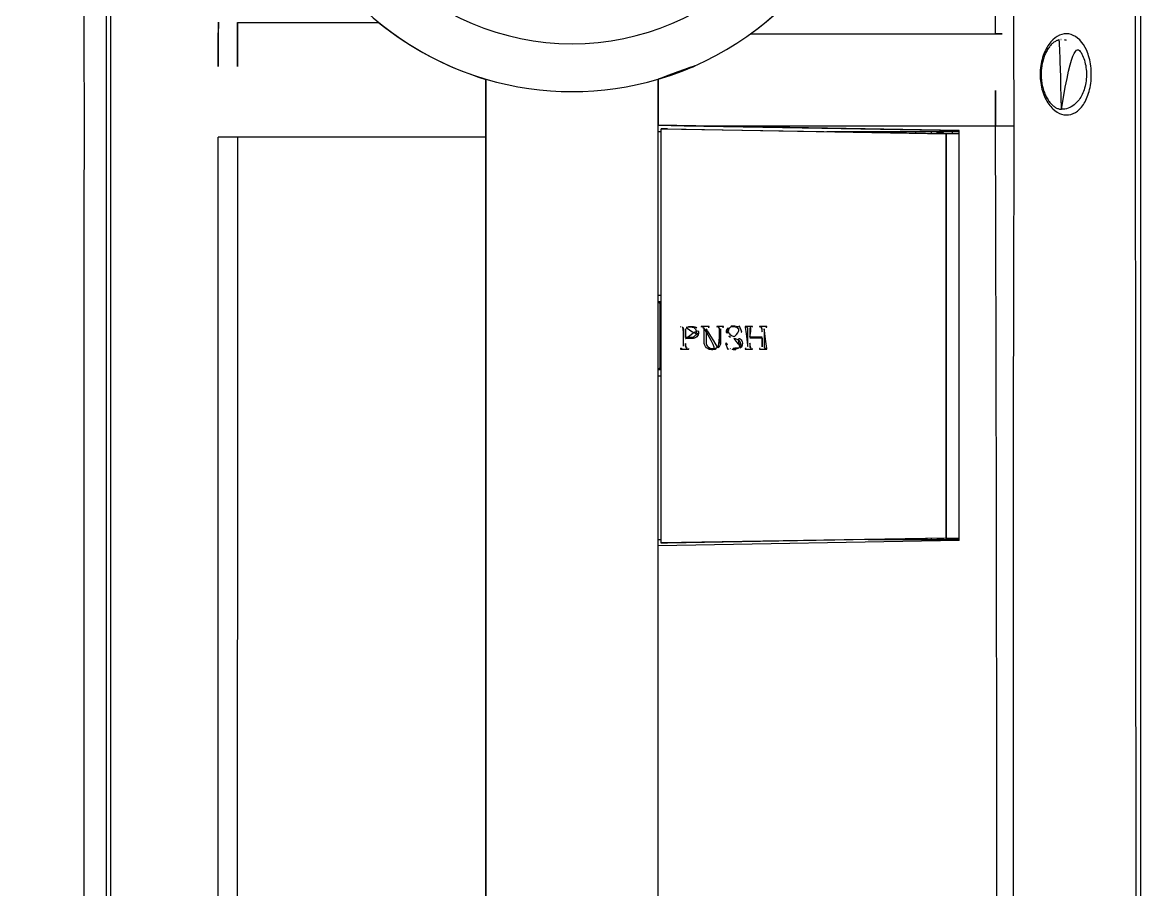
# Model space of a CAD drawing. Extents: x 16296660632 to 16296680496, y -37409619871 to -37409616057.
# Drawn here: x 16296679058.9 to 16296679253.7, y -37409617102 to -37409616951 of the extents above; entities that cross this region are included whole.
import ezdxf

# ---------------------------------------------------------------- set-up
doc = ezdxf.new("R2010")
doc.units = 0
doc.header["$LTSCALE"] = 10
doc.header["$MEASUREMENT"] = 0
for name, color, linetype in [('BACK_CASE_DADA_2', 7, 'CONTINUOUS'), ('FRONT_CASE_DADA_', 7, 'CONTINUOUS'), ('MIDDLE_CASE_DADA', 7, 'CONTINUOUS'), ('SIDE_CASE', 7, 'CONTINUOUS'), ('SIDE_CONTROL_CAS', 7, 'CONTINUOUS'), ('SIDE_CONTROL_COV', 7, 'CONTINUOUS')]:
    doc.layers.add(name, color=color, linetype=linetype)

msp = doc.modelspace()

# ---------------------------------------------------------------- linework, layer by layer
at = {"layer": 'BACK_CASE_DADA_2', "color": 7, "linetype": 'Continuous', "ltscale": 25.4}
for p, q in [((16296679253.659361, -37409616910.107399), (16296679253.659361, -37409617199.465912)), ((16296679231.54701, -37409616953.001122), (16296679231.588249, -37409616969.045792)), ((16296679169.659361, -37409616960.94046), (16296679169.659361, -37409616968.969093)), ((16296679169.659361, -37409616968.969093), (16296679174.172131, -37409616969.047867)), ((16296679222.059349, -37409616969.883743), (16296679169.659361, -37409616968.969093)), ((16296679174.172131, -37409616969.047867), (16296679195.36594, -37409616969.047867)), ((16296679174.172131, -37409616969.047867), (16296679222.059349, -37409616969.883743)), ((16296679195.36594, -37409616969.047867), (16296679228.380159, -37409616969.047867)), ((16296679222.059349, -37409617041.283737), (16296679222.059349, -37409616969.883743)), ((16296679228.380159, -37409616969.047867), (16296679231.588249, -37409616969.045792)), ((16296679222.059349, -37409617041.283737), (16296679169.659361, -37409617042.198387))]:
    msp.add_line(p, q, dxfattribs=at)
for centre, radius, start, end in [((16296679154.659361, -37409616910.107399), 53, 305.88481429, 0), ((16296683055.265631, -37409616890.412376), 3827.430271, 180.295065503, 180.93768985), ((16296682529.30917, -37409616897.984413), 3298.221058, 180.210698333, 180.955615235), ((16296679154.659361, -37409616910.107399), 53, 286.44042592, 305.88481429), ((16296679226.670059, -37409616728.730003), 224.324138, 270.42850384, 271.24570629), ((16296676811.348301, -37409616965.920357), 2417.033886, 359.925687584, 0.3051194), ((16296645622.38125, -37409617092.005363), 33606.223848, 359.8282069415, 0.2098240741), ((16296713322.746679, -37409617069.601807), 34091.306729, 179.8308297209, 180.207200901)]:
    msp.add_arc(centre, radius, start, end, dxfattribs=at)
for points, knots in [([(16296679253.20768, -37409617202.128357), (16296679253.207251, -37409617201.695839), (16296679253.20632, -37409617201.235527), (16296679253.206249, -37409617200.486366), (16296679253.21077, -37409617200.198387), (16296679253.218281, -37409617199.36866), (16296679253.222, -37409617198.860428), (16296679253.2328, -37409617197.062378), (16296679253.24165, -37409617195.488678), (16296679253.245609, -37409617191.666656), (16296679253.241131, -37409617189.467857), (16296679253.221849, -37409617185.747887), (16296679253.213421, -37409617184.426933), (16296679253.191799, -37409617181.697533), (16296679253.178631, -37409617180.287201), (16296679253.145309, -37409617177.377983), (16296679253.12549, -37409617175.878563), (16296679253.07649, -37409617172.790253), (16296679253.04711, -37409617171.193939), (16296679252.973591, -37409617167.99192), (16296679252.930059, -37409617166.37764), (16296679252.8622, -37409617164.344177), (16296679252.848169, -37409617163.936661), (16296679252.81502, -37409617163.121017), (16296679252.79495, -37409617162.712936), (16296679252.79092, -37409617161.885139), (16296679252.80164, -37409617161.467216), (16296679252.814369, -37409617160.634071), (16296679252.82016, -37409617160.217628), (16296679252.86727, -37409617156.470688), (16296679252.88711, -37409617153.142563), (16296679252.90279, -37409617146.484077), (16296679252.893591, -37409617143.154823), (16296679252.89036, -37409617136.49633), (16296679252.888571, -37409617133.167084), (16296679252.88306, -37409617123.179329), (16296679252.879169, -37409617116.520844), (16296679252.867189, -37409617096.545341), (16296679252.858641, -37409617083.22834), (16296679252.81361, -37409617016.643356), (16296679252.770861, -37409616963.375381), (16296679252.727369, -37409616910.107399)], [0, 0, 0, 0, 0.03125, 0.03125, 0.046875, 0.046875, 0.0625, 0.0625, 0.09375, 0.09375, 0.125, 0.125, 0.140625, 0.140625, 0.15625, 0.15625, 0.171875, 0.171875, 0.1875, 0.1875, 0.203125, 0.203125, 0.20703125, 0.20703125, 0.2109375, 0.2109375, 0.21484375, 0.21484375, 0.21875, 0.21875, 0.25, 0.25, 0.28125, 0.28125, 0.3125, 0.3125, 0.375, 0.375, 0.5, 0.5, 1, 1, 1, 1]), ([(16296679185.725679, -37409616953.047867), (16296679187.520781, -37409616953.047783), (16296679191.114799, -37409616953.047577), (16296679198.302999, -37409616953.048012), (16296679207.073629, -37409616953.047928), (16296679217.687, -37409616953.047493), (16296679224.706249, -37409616953.047737), (16296679228.3479, -37409616953.047867)], [0, 0, 0, 0, 0.1263571486, 0.2529821206, 0.5059641944, 0.7436896244, 1, 1, 1, 1]), ([(16296679241.541, -37409616953.156776), (16296679242.6036, -37409616953.474564), (16296679243.5835, -37409616954.410927), (16296679244.602421, -37409616956.746368), (16296679244.8522, -37409616957.664833), (16296679245.1033, -37409616959.622757), (16296679245.102791, -37409616960.667793), (16296679244.84783, -37409616962.626099), (16296679244.59421, -37409616963.544144), (16296679243.91478, -37409616965.080322), (16296679243.49017, -37409616965.703987), (16296679242.088909, -37409616967.08448), (16296679240.96875, -37409616967.369476), (16296679239.36928, -37409616966.879547), (16296679238.83729, -37409616966.558601), (16296679237.869539, -37409616965.626244), (16296679237.41651, -37409616964.99707), (16296679236.68861, -37409616963.470383), (16296679236.409451, -37409616962.559303), (16296679236.127979, -37409616960.600067), (16296679236.12892, -37409616959.548141), (16296679236.417, -37409616957.584007), (16296679236.698879, -37409616956.676643), (16296679237.43372, -37409616955.154846), (16296679237.88378, -37409616954.536598), (16296679239.36412, -37409616953.140984), (16296679240.478399, -37409616952.83902), (16296679241.541, -37409616953.156776)], [0, 0, 0, 0, 0.125, 0.125, 0.1875, 0.1875, 0.25, 0.25, 0.3125, 0.3125, 0.375, 0.375, 0.5, 0.5, 0.5625, 0.5625, 0.625, 0.625, 0.6875, 0.6875, 0.75, 0.75, 0.8125, 0.8125, 0.875, 0.875, 1, 1, 1, 1]), ([(16296679239.87878, -37409616966.157227), (16296679239.74943, -37409616966.15699), (16296679239.49469, -37409616966.151627), (16296679239.041269, -37409616965.986771), (16296679238.550871, -37409616965.690193), (16296679238.07913, -37409616965.268631), (16296679237.627131, -37409616964.714546), (16296679237.22394, -37409616964.051788), (16296679236.877331, -37409616963.274307), (16296679236.60656, -37409616962.430023), (16296679236.420031, -37409616961.506538), (16296679236.325781, -37409616960.560333), (16296679236.32667, -37409616959.616463), (16296679236.416821, -37409616958.693909), (16296679236.59198, -37409616957.814774), (16296679236.84528, -37409616956.990257), (16296679237.16855, -37409616956.24118), (16296679237.554199, -37409616955.576363), (16296679237.9876, -37409616955.018013), (16296679238.458549, -37409616954.573334), (16296679238.94013, -37409616954.260468), (16296679239.36726, -37409616954.097633), (16296679239.598379, -37409616954.062103), (16296679239.700491, -37409616954.048126)], [0, 0, 0, 0, 0.0435980771, 0.10078954, 0.1551970011, 0.2062078521, 0.2552114762, 0.3069718543, 0.35167252, 0.3989503812, 0.4444840634, 0.4885355294, 0.5318100533, 0.5746909617, 0.6181552007, 0.6621656055, 0.707850139, 0.755057142, 0.8043879426, 0.8557577395, 0.9094998917, 0.9659642599, 1, 1, 1, 1]), ([(16296679239.87788, -37409616966.175583), (16296679240.6572, -37409616966.190598), (16296679241.431009, -37409616965.926628), (16296679242.574869, -37409616965.001846), (16296679243.00576, -37409616964.484207), (16296679243.70252, -37409616963.192627), (16296679243.972, -37409616962.40731), (16296679244.254971, -37409616960.699211), (16296679244.26613, -37409616959.769089), (16296679244.017929, -37409616958.029907), (16296679243.763531, -37409616957.225388), (16296679242.744801, -37409616955.209862), (16296679241.74893, -37409616954.405273), (16296679240.709181, -37409616954.139847)], [0.53272208099, 0.53272208099, 0.53272208099, 0.53272208099, 0.625, 0.625, 0.6875, 0.6875, 0.75, 0.75, 0.8125, 0.8125, 0.875, 0.875, 1, 1, 1, 1])]:
    msp.add_open_spline(points, degree=3, knots=knots, dxfattribs=at)
for points in [[(16296679239.84708, -37409616954.03743), (16296679239.768021, -37409616954.038651), (16296679239.68898, -37409616954.042763), (16296679239.61001, -37409616954.049767)], [(16296679240.709181, -37409616954.139847), (16296679240.423941, -37409616954.067039), (16296679240.13545, -37409616954.032967), (16296679239.84708, -37409616954.03743)]]:
    msp.add_open_spline(points, degree=3, dxfattribs=at)
at = {"layer": 'FRONT_CASE_DADA_', "color": 7, "linetype": 'Continuous', "ltscale": 25.4}
for p, q in [((16296679096.388741, -37409616951.044724), (16296679120.997259, -37409616951.044724)), ((16296679139.659361, -37409616960.940468), (16296679139.659361, -37409616971.044708)), ((16296679096.37092, -37409616971.044724), (16296679093.018961, -37409616971.044647)), ((16296679139.659361, -37409616971.044724), (16296679096.37092, -37409616971.044724)), ((16296679139.659361, -37409616971.044724), (16296679139.659361, -37409617191.329247))]:
    msp.add_line(p, q, dxfattribs=at)
for centre, radius, start, end in [((16296681823.412161, -37409616967.215248), 2730.395884, 179.659909377, 180.080432408), ((16296686365.54879, -37409616967.521378), 7269.178727, 179.8701717388, 180.0279764526), ((16296679155.346359, -37409616908.814308), 54.460717, 230.84390731, 253.25892808)]:
    msp.add_arc(centre, radius, start, end, dxfattribs=at)
for points, knots in [([(16296679058.932091, -37409616768.929428), (16296679058.9321, -37409616768.92952), (16296679059.188869, -37409616769.383507), (16296679060.15299, -37409616771.084732), (16296679060.861811, -37409616772.335358), (16296679061.994419, -37409616774.422409), (16296679062.23303, -37409616774.865723), (16296679062.607651, -37409616775.569931), (16296679062.73534, -37409616775.811333), (16296679062.996321, -37409616776.308144), (16296679063.127741, -37409616776.550217), (16296679063.542891, -37409616777.392891), (16296679063.88756, -37409616778.218361), (16296679064.676849, -37409616780.352081), (16296679065.11075, -37409616781.641129), (16296679066.02556, -37409616784.615128), (16296679066.51228, -37409616786.321953), (16296679067.466789, -37409616790.061317), (16296679067.932871, -37409616792.082993), (16296679068.80475, -37409616796.43441), (16296679069.21314, -37409616798.788971), (16296679069.90163, -37409616803.637154), (16296679070.182421, -37409616806.142578), (16296679070.522369, -37409616810.022346), (16296679070.622629, -37409616811.343468), (16296679070.757219, -37409616813.32476), (16296679070.799231, -37409616813.985497), (16296679070.885771, -37409616815.307091), (16296679070.91226, -37409616815.96933), (16296679071.03974, -37409616819.280449), (16296679071.118891, -37409616821.930328), (16296679071.380119, -37409616829.87809), (16296679071.56888, -37409616835.176117), (16296679071.91132, -37409616845.774773), (16296679072.06325, -37409616851.075302), (16296679072.32375, -37409616861.678017), (16296679072.44944, -37409616866.979424), (16296679072.81876, -37409616882.883873), (16296679073.059219, -37409616893.48687), (16296679073.60947, -37409616914.692337), (16296679073.91848, -37409616925.294807), (16296679074.276171, -37409616946.501801), (16296679074.301941, -37409616957.106506), (16296679074.29896, -37409616978.31636), (16296679074.29451, -37409616988.921303), (16296679074.28528, -37409617020.736107), (16296679074.28348, -37409617041.945953), (16296679074.281691, -37409617084.365623), (16296679074.28125, -37409617105.575447), (16296679074.2796, -37409617137.39019), (16296679074.27877, -37409617147.995079), (16296679074.27824, -37409617163.902527), (16296679074.265249, -37409617169.203712), (16296679074.326941, -37409617175.834976), (16296679074.29204, -37409617177.156082), (16296679074.24618, -37409617179.794968), (16296679074.220831, -37409617181.111954), (16296679074.13645, -37409617185.055252), (16296679074.06848, -37409617187.693512), (16296679073.990919, -37409617190.182999)], [0, 0, 0, 0, 0.0625, 0.0625, 0.125, 0.125, 0.140625, 0.140625, 0.1484375, 0.1484375, 0.15625, 0.15625, 0.171875, 0.171875, 0.1875, 0.1875, 0.203125, 0.203125, 0.21875, 0.21875, 0.234375, 0.234375, 0.25, 0.25, 0.2578125, 0.2578125, 0.26171875, 0.26171875, 0.265625, 0.265625, 0.28125, 0.28125, 0.3125, 0.3125, 0.34375, 0.34375, 0.375, 0.375, 0.4375, 0.4375, 0.5, 0.5, 0.5625, 0.5625, 0.625, 0.625, 0.75, 0.75, 0.875, 0.875, 0.9375, 0.9375, 0.96875, 0.96875, 0.9765625, 0.9765625, 0.984375, 0.984375, 1, 1, 1, 1]), ([(16296679059.237049, -37409616771.212608), (16296679060.014009, -37409616773.744003), (16296679061.500219, -37409616778.644569), (16296679063.42462, -37409616787.105133), (16296679064.94264, -37409616795.863487), (16296679065.94759, -37409616804.408127), (16296679066.513519, -37409616813.415588), (16296679066.748421, -37409616822.782448), (16296679066.943119, -37409616832.383911), (16296679067.155991, -37409616841.260727), (16296679067.36622, -37409616849.420357), (16296679067.55949, -37409616856.878777), (16296679067.72843, -37409616863.717667), (16296679067.8762, -37409616869.934624), (16296679068.006519, -37409616875.525337), (16296679068.121309, -37409616880.485764), (16296679068.221701, -37409616884.812637), (16296679068.308069, -37409616888.50341), (16296679068.380341, -37409616891.556084), (16296679068.438181, -37409616893.969147), (16296679068.482531, -37409616895.799133), (16296679068.520451, -37409616897.349518), (16296679068.560011, -37409616898.952362), (16296679068.616659, -37409616901.220444), (16296679068.694929, -37409616904.296204), (16296679068.799999, -37409616908.294319), (16296679068.92664, -37409616912.991722), (16296679069.07168, -37409616918.389526), (16296679069.2246, -37409616924.330307), (16296679069.37435, -37409616930.78463), (16296679069.507429, -37409616937.722687), (16296679069.603109, -37409616945.273048), (16296679069.6534, -37409616953.435692), (16296679069.66856, -37409616962.210739), (16296679069.66567, -37409616971.402458), (16296679069.664101, -37409616980.988312), (16296679069.6616, -37409616990.945518), (16296679069.659599, -37409617001.446999), (16296679069.65815, -37409617012.491928), (16296679069.657209, -37409617024.329803), (16296679069.65682, -37409617036.98111), (16296679069.65694, -37409617050.465698), (16296679069.65748, -37409617064.551727), (16296679069.65831, -37409617079.235046), (16296679069.659229, -37409617094.50985), (16296679069.65995, -37409617110.054558), (16296679069.66037, -37409617125.832481), (16296679069.660561, -37409617141.853737), (16296679069.66054, -37409617158.266472), (16296679069.660351, -37409617174.750687), (16296679069.66017, -37409617184.633324), (16296679069.66007, -37409617190.107437)], [0, 0, 0, 0, 0.0172079679, 0.0393513422, 0.0606412178, 0.0810952489, 0.1007261209, 0.1251601647, 0.1480613318, 0.1693793003, 0.1886330123, 0.2064096249, 0.2227134178, 0.2375353486, 0.2508637884, 0.262689278, 0.2730042281, 0.2818026344, 0.2890798268, 0.2948322551, 0.2990573127, 0.3021651733, 0.3059184613, 0.3105186553, 0.3183834334, 0.3279125821, 0.3391088668, 0.3519748359, 0.36651251, 0.3815903256, 0.3981255951, 0.4161178066, 0.4355676627, 0.4564767038, 0.4788458354, 0.5012742846, 0.5250007422, 0.5500245067, 0.5763436587, 0.6039549892, 0.6346469591, 0.6667810535, 0.700348974, 0.7353405248, 0.7717434104, 0.809543166, 0.8464496592, 0.8845741477, 0.9239041661, 0.9644258824, 1, 1, 1, 1]), ([(16296679073.350559, -37409617190.171822), (16296679073.427481, -37409617187.784821), (16296679073.48753, -37409617185.290283), (16296679073.568911, -37409617180.214287), (16296679073.58931, -37409617177.592697), (16296679073.59683, -37409617169.687271), (16296679073.59687, -37409617164.416801), (16296679073.596861, -37409617148.605392), (16296679073.596849, -37409617138.064453), (16296679073.596239, -37409617106.441643), (16296679073.594629, -37409617085.359756), (16296679073.591999, -37409617043.196007), (16296679073.59141, -37409617022.114143), (16296679073.59667, -37409616990.491318), (16296679073.599529, -37409616979.950378), (16296679073.602619, -37409616958.8685), (16296679073.607, -37409616948.327553), (16296679073.26749, -37409616927.246109), (16296679072.95458, -37409616916.707222), (16296679072.400009, -37409616895.62915), (16296679072.162439, -37409616885.089127), (16296679071.672461, -37409616864.009483), (16296679071.396009, -37409616853.469841), (16296679071.00894, -37409616837.662071), (16296679070.89764, -37409616832.393097), (16296679070.73984, -37409616824.489304), (16296679070.686609, -37409616821.854477), (16296679070.58321, -37409616817.904251), (16296679070.544319, -37409616816.587669), (16296679070.44693, -37409616813.95768), (16296679070.38496, -37409616812.646759), (16296679070.1483, -37409616808.727119), (16296679069.914181, -37409616806.111649), (16296679069.312599, -37409616801.164162), (16296679068.948481, -37409616798.800743), (16296679068.12483, -37409616794.304123), (16296679067.67297, -37409616792.213654), (16296679066.7509, -37409616788.416603), (16296679066.27269, -37409616786.679832), (16296679065.360571, -37409616783.667503), (16296679064.929279, -37409616782.394661), (16296679064.148649, -37409616780.290459), (16296679063.79904, -37409616779.462868), (16296679063.384251, -37409616778.631706), (16296679063.25773, -37409616778.398277), (16296679063.00297, -37409616777.915291), (16296679062.87837, -37409616777.68058), (16296679062.51302, -37409616776.995857), (16296679062.280621, -37409616776.564949), (16296679061.176979, -37409616774.534058), (16296679060.48193, -37409616773.305389), (16296679059.538111, -37409616771.638771), (16296679059.28812, -37409616771.196709), (16296679059.28813, -37409616771.196617)], [0, 0, 0, 0, 0.015625, 0.015625, 0.03125, 0.03125, 0.0625, 0.0625, 0.125, 0.125, 0.25, 0.25, 0.375, 0.375, 0.4375, 0.4375, 0.5, 0.5, 0.5625, 0.5625, 0.625, 0.625, 0.6875, 0.6875, 0.71875, 0.71875, 0.734375, 0.734375, 0.7421875, 0.7421875, 0.75, 0.75, 0.765625, 0.765625, 0.78125, 0.78125, 0.796875, 0.796875, 0.8125, 0.8125, 0.828125, 0.828125, 0.84375, 0.84375, 0.8515625, 0.8515625, 0.859375, 0.859375, 0.875, 0.875, 0.9375, 0.9375, 1, 1, 1, 1]), ([(16296679093.01527, -37409617190.515083), (16296679093.015551, -37409617189.943527), (16296679093.01404, -37409617189.371986), (16296679093.01379, -37409617188.22892), (16296679093.013519, -37409617186.514313), (16296679093.013519, -37409617184.799698), (16296679093.0137, -37409617181.370468), (16296679093.01409, -37409617179.08432), (16296679093.014891, -37409617172.225868), (16296679093.01572, -37409617158.508972), (16296679093.015141, -37409617144.792068), (16296679093.0144, -37409617117.358261), (16296679093.01511, -37409617099.069061), (16296679093.01642, -37409617062.490646), (16296679093.01696, -37409617044.201447), (16296679093.01811, -37409617007.623047), (16296679093.01968, -37409616989.333847), (16296679093.018961, -37409616971.044647)], [0, 0, 0, 0, 0.0078125, 0.0078125, 0.015625, 0.03125, 0.03125, 0.0625, 0.0625, 0.125, 0.25, 0.25, 0.5, 0.5, 0.75, 0.75, 1, 1, 1, 1]), ([(16296679096.37092, -37409616971.044724), (16296679096.3701, -37409617007.632843), (16296679096.365681, -37409617044.220963), (16296679096.36207, -37409617099.103142), (16296679096.360941, -37409617117.397202), (16296679096.36113, -37409617144.838287), (16296679096.361441, -37409617158.558838), (16296679096.360399, -37409617172.279381), (16296679096.35951, -37409617179.139664), (16296679096.358959, -37409617182.569794), (16296679096.35914, -37409617185.999924), (16296679096.359501, -37409617188.286682), (16296679096.360781, -37409617189.430061), (16296679096.35918, -37409617190.573441)], [0, 0, 0, 0, 0.5, 0.5, 0.75, 0.75, 0.875, 0.9375, 0.9375, 0.96875, 0.984375, 0.984375, 1, 1, 1, 1])]:
    msp.add_open_spline(points, degree=3, knots=knots, dxfattribs=at)
at = {"layer": 'MIDDLE_CASE_DADA', "color": 7, "linetype": 'Continuous', "ltscale": 25.4}
for centre, radius, start, end in [((16296679154.659361, -37409616910.106621), 44.648508, 180.00087426, 359.99912574), ((16296679154.659361, -37409616910.107407), 53, 286.44042592, 0), ((16296679154.659361, -37409616910.107407), 53, 183.20103476, 253.55957408)]:
    msp.add_arc(centre, radius, start, end, dxfattribs=at)
at = {"layer": 'SIDE_CASE', "color": 7, "linetype": 'Continuous', "ltscale": 25.4}
for p, q in [((16296679139.659361, -37409617193.495323), (16296679139.659361, -37409616960.940468)), ((16296679169.659361, -37409617193.495323), (16296679169.659361, -37409616960.940468))]:
    msp.add_line(p, q, dxfattribs=at)
msp.add_arc((16296679154.659361, -37409616910.107407), 53, 253.55957408, 286.44042592, dxfattribs=at)
at = {"layer": 'SIDE_CONTROL_CAS', "color": 7, "linetype": 'Continuous', "ltscale": 25.4}
for p, q in [((16296679170.159361, -37409616970.08374), (16296679169.659361, -37409616970.08374)), ((16296679222.059349, -37409616970.08374), (16296679199.04249, -37409616970.08374)), ((16296679212.85936, -37409616970.324959), (16296679212.85936, -37409616970.08374)), ((16296679214.45936, -37409616970.08374), (16296679214.45936, -37409616970.35289)), ((16296679217.259359, -37409616970.401779), (16296679217.259359, -37409616970.08374)), ((16296679218.245831, -37409616970.08374), (16296679218.245831, -37409616970.233742)), ((16296679218.245831, -37409616970.233742), (16296679219.345831, -37409616970.233742)), ((16296679219.345831, -37409616970.233742), (16296679219.345831, -37409616970.08374)), ((16296679220.85936, -37409616970.08374), (16296679220.85936, -37409616970.446098)), ((16296679170.159361, -37409616998.58374), (16296679169.659361, -37409616998.58374)), ((16296679169.659361, -37409616999.633743), (16296679170.159361, -37409616999.633743)), ((16296679169.659361, -37409616999.683739), (16296679169.909361, -37409616999.933739)), ((16296679170.159361, -37409616999.933739), (16296679169.909361, -37409616999.933739)), ((16296679169.909361, -37409616999.933739), (16296679169.909361, -37409617011.233742)), ((16296679169.909361, -37409617001.133743), (16296679170.159361, -37409617001.133743)), ((16296679170.159361, -37409617001.433739), (16296679169.909361, -37409617001.433739)), ((16296679169.909361, -37409617011.233742), (16296679169.659361, -37409617011.483742)), ((16296679169.909361, -37409617009.733742), (16296679170.159361, -37409617009.733742)), ((16296679170.159361, -37409617010.033737), (16296679169.909361, -37409617010.033737)), ((16296679169.909361, -37409617011.233742), (16296679170.159361, -37409617011.233742)), ((16296679170.159361, -37409617011.533737), (16296679169.659361, -37409617011.533737)), ((16296679169.659361, -37409617012.58374), (16296679170.159361, -37409617012.58374)), ((16296679169.659361, -37409617041.08374), (16296679170.159361, -37409617041.08374)), ((16296679206.185949, -37409617041.08374), (16296679222.059349, -37409617041.08374)), ((16296679212.85936, -37409617041.08374), (16296679212.85936, -37409617040.967239)), ((16296679214.45936, -37409617040.939301), (16296679214.45936, -37409617041.08374)), ((16296679217.259359, -37409617041.08374), (16296679217.259359, -37409617040.890419)), ((16296679218.245831, -37409617040.933739), (16296679219.345831, -37409617040.933739)), ((16296679218.245831, -37409617040.933739), (16296679218.245831, -37409617041.08374)), ((16296679219.345831, -37409617041.08374), (16296679219.345831, -37409617040.933739)), ((16296679220.85936, -37409617040.8461), (16296679220.85936, -37409617041.08374))]:
    msp.add_line(p, q, dxfattribs=at)
for centre, start, end in [((16296679218.79583, -37409616970.233742), 180, 199.74610342), ((16296679218.79583, -37409616970.233742), 338.25317957, 0), ((16296679218.79583, -37409617040.933739), 173.6740971, 180), ((16296679218.79583, -37409617040.933739), 0, 8.32647318)]:
    msp.add_arc(centre, 0.55, start, end, dxfattribs=at)
at = {"layer": 'SIDE_CONTROL_COV', "color": 7, "linetype": 'Continuous', "ltscale": 25.4}
for p, q in [((16296679171.242689, -37409616969.598396), (16296679170.159361, -37409616969.591843)), ((16296679170.182659, -37409616969.617577), (16296679170.159361, -37409616969.591843)), ((16296679170.159361, -37409617041.700363), (16296679170.159361, -37409616969.591843)), ((16296679170.182659, -37409617041.674606), (16296679170.182659, -37409616969.617577)), ((16296679219.72435, -37409616970.460823), (16296679170.182659, -37409616969.617577)), ((16296679171.242689, -37409616969.598396), (16296679219.798109, -37409616970.446098)), ((16296679219.72435, -37409616970.460823), (16296679219.798109, -37409616970.446098)), ((16296679219.72435, -37409616970.460823), (16296679219.72435, -37409617040.831383)), ((16296679219.85936, -37409616970.446098), (16296679219.798109, -37409616970.446098)), ((16296679222.059349, -37409616970.446098), (16296679219.85936, -37409616970.446098)), ((16296679219.85936, -37409617040.8461), (16296679219.85936, -37409616970.446098)), ((16296679173.542971, -37409617003.987267), (16296679173.542971, -37409617004.127213)), ((16296679176.689211, -37409617004.977493), (16296679176.689211, -37409617004.974503)), ((16296679178.51726, -37409617003.987267), (16296679177.122931, -37409617003.987267)), ((16296679177.122931, -37409617003.987267), (16296679177.122931, -37409617004.127213)), ((16296679178.51726, -37409617004.127213), (16296679178.51726, -37409617003.987267)), ((16296679181.03846, -37409617003.987267), (16296679179.836451, -37409617003.987267)), ((16296679179.836451, -37409617003.987267), (16296679179.836451, -37409617004.127213)), ((16296679180.24814, -37409617004.202721), (16296679180.24814, -37409617004.20575)), ((16296679181.03846, -37409617004.127213), (16296679181.03846, -37409617003.987267)), ((16296679181.55632, -37409617004.888901), (16296679181.55632, -37409617004.893112)), ((16296679183.44751, -37409617004.035683), (16296679183.29254, -37409617003.992233)), ((16296679183.832121, -37409617003.922836), (16296679183.5625, -37409617004.031441)), ((16296679184.189711, -37409617004.921562), (16296679183.832121, -37409617003.922836)), ((16296679184.10457, -37409617004.974922), (16296679184.189711, -37409617004.921562)), ((16296679184.10457, -37409617004.978493), (16296679184.189711, -37409617004.92514)), ((16296679184.10457, -37409617004.974922), (16296679184.10457, -37409617004.978493)), ((16296679184.189711, -37409617004.921562), (16296679184.189711, -37409617004.92514)), ((16296679186.06484, -37409617003.982239), (16296679184.80974, -37409617003.982239)), ((16296679184.80974, -37409617003.982239), (16296679184.80974, -37409617004.116142)), ((16296679186.06484, -37409617004.116142), (16296679186.06484, -37409617003.982239)), ((16296679188.542971, -37409617003.982239), (16296679187.292879, -37409617003.982239)), ((16296679187.292879, -37409617003.982239), (16296679187.292879, -37409617004.116142)), ((16296679188.542971, -37409617004.116142), (16296679188.542971, -37409617003.982239)), ((16296679175.445181, -37409617005.936401), (16296679174.41342, -37409617005.936401)), ((16296679181.50824, -37409617006.919006), (16296679181.396061, -37409617006.972366)), ((16296679181.396061, -37409617006.972366), (16296679181.78068, -37409617008.014359)), ((16296679184.30691, -37409617006.922684), (16296679184.30691, -37409617006.919006)), ((16296679187.746639, -37409617005.828667), (16296679185.61108, -37409617005.828667)), ((16296679185.61108, -37409617005.962578), (16296679187.746639, -37409617005.962578)), ((16296679185.61108, -37409617005.966377), (16296679187.746639, -37409617005.96666)), ((16296679173.542971, -37409617007.80397), (16296679173.542971, -37409617007.943916)), ((16296679173.542971, -37409617007.943916), (16296679174.979361, -37409617007.943916)), ((16296679173.542971, -37409617007.943916), (16296679173.542971, -37409617007.946167)), ((16296679173.542971, -37409617007.946167), (16296679174.979361, -37409617007.946373)), ((16296679174.979361, -37409617007.943916), (16296679174.979361, -37409617007.80397)), ((16296679174.979361, -37409617007.943916), (16296679174.979361, -37409617007.946373)), ((16296679182.682369, -37409617007.985023), (16296679182.682369, -37409617007.988487)), ((16296679183.933281, -37409617007.761688), (16296679183.933281, -37409617007.765327)), ((16296679184.80974, -37409617007.80397), (16296679184.80974, -37409617007.943916)), ((16296679184.80974, -37409617007.943916), (16296679186.06484, -37409617007.943916)), ((16296679184.80974, -37409617007.943916), (16296679184.80974, -37409617007.947678)), ((16296679184.80974, -37409617007.947678), (16296679186.06484, -37409617007.947838)), ((16296679186.06484, -37409617007.943916), (16296679186.06484, -37409617007.80397)), ((16296679186.06484, -37409617007.943916), (16296679186.06484, -37409617007.947838)), ((16296679187.292879, -37409617007.80397), (16296679187.292879, -37409617007.943916)), ((16296679187.292879, -37409617007.943916), (16296679188.542971, -37409617007.943916)), ((16296679187.292879, -37409617007.943916), (16296679187.292879, -37409617007.948013)), ((16296679187.292879, -37409617007.948013), (16296679188.542971, -37409617007.948174)), ((16296679188.542971, -37409617007.943916), (16296679188.542971, -37409617007.80397)), ((16296679188.542971, -37409617007.943916), (16296679188.542971, -37409617007.948174)), ((16296679170.182659, -37409617041.674606), (16296679170.159361, -37409617041.700363)), ((16296679171.242689, -37409617041.693787), (16296679170.159361, -37409617041.700363)), ((16296679219.72435, -37409617040.831383), (16296679170.182659, -37409617041.674606)), ((16296679219.798109, -37409617040.8461), (16296679171.242689, -37409617041.693787)), ((16296679219.72435, -37409617040.831383), (16296679219.798109, -37409617040.8461)), ((16296679219.798109, -37409617040.8461), (16296679219.85936, -37409617040.8461)), ((16296679219.85936, -37409617040.8461), (16296679222.059349, -37409617040.8461))]:
    msp.add_line(p, q, dxfattribs=at)
for centre, radius, start, end in [((16296679173.60891, -37409617005.016129), 0.891353, 66.82752563, 94.24284909), ((16296679175.473961, -37409617005.168137), 0.76871, 267.85165013, 323.99849817), ((16296679177.193489, -37409617004.948471), 0.824278, 64.78611485, 94.91073678), ((16296679178.45722, -37409617004.959953), 0.834898, 85.8765896, 114.90979563), ((16296679179.900499, -37409617004.940483), 0.812814, 64.67856683, 94.51951022), ((16296679179.9002, -37409617004.939728), 0.815007, 64.72774575, 94.4857489), ((16296679180.973089, -37409617004.954002), 0.829367, 85.47940035, 115.06262572), ((16296679182.54858, -37409617004.876907), 0.992333, 138.38025535, 233.40462288), ((16296679181.893881, -37409617008.221024), 4.453119, 71.69834267, 74.92247725), ((16296679183.502729, -37409617003.84481), 0.20134, 253.84795948, 287.75686605), ((16296679187.331169, -37409617004.6996), 0.584714, 59.32865565, 93.75469126), ((16296679187.331369, -37409617004.702454), 0.583618, 59.28699275, 93.78097733), ((16296679188.494659, -37409617004.71669), 0.602488, 85.40102369, 120.33381071), ((16296679183.621611, -37409617005.654381), 2.462854, 210.89604198, 231.22420329), ((16296679183.579229, -37409617003.240852), 2.924048, 236.30380994, 255.0000952), ((16296679173.601271, -37409617007.138283), 0.668241, 264.99426042, 302.43311451), ((16296679174.91091, -37409617007.046173), 0.760886, 239.57635514, 275.16151162), ((16296679182.283661, -37409617008.666069), 0.825726, 111.79258189, 127.66025623), ((16296679182.17135, -37409617008.263123), 0.409941, 76.57794267, 118.13748448), ((16296679024.20401, -37409617551.973686), 566.603097, 73.7577876, 73.80160561), ((16296679183.053089, -37409617006.425323), 1.600189, 256.63477362, 303.37066237), ((16296679183.0625, -37409617006.481201), 1.551524, 255.84946691, 304.14177669), ((16296679184.864281, -37409617007.23069), 0.575874, 264.56584832, 301.1690368), ((16296679186.012011, -37409617007.204399), 0.6019, 239.57899816, 275.0349269), ((16296679187.33523, -37409617007.237457), 0.568094, 265.72524257, 301.19150925)]:
    msp.add_arc(centre, radius, start, end, dxfattribs=at)
for points, knots in [([(16296679173.95966, -37409617004.196693), (16296679174.03479, -37409617004.247017), (16296679174.07185, -37409617004.338638), (16296679174.07185, -37409617005.445763), (16296679174.07185, -37409617006.420998), (16296679174.07185, -37409617007.536171), (16296679174.03479, -37409617007.637863), (16296679173.95966, -37409617007.702293)], [0, 0, 0, 0, 0.1057588805, 0.1057588805, 0.8877825619, 0.8877825619, 1, 1, 1, 1]), ([(16296679176.35766, -37409617004.24501), (16296679176.155319, -37409617004.072853), (16296679175.896891, -37409617003.987267), (16296679174.903231, -37409617003.987267), (16296679174.223101, -37409617003.987267), (16296679173.542971, -37409617003.987267)], [0, 0, 0, 0, 0.3155241935, 0.3155241935, 1, 1, 1, 1]), ([(16296679174.41342, -37409617005.936401), (16296679174.41342, -37409617005.447777), (16296679174.41342, -37409617004.959152), (16296679174.41342, -37409617004.34166), (16296679174.44347, -37409617004.251053), (16296679174.50457, -37409617004.196693)], [0, 0, 0, 0, 0.7913043478, 0.7913043478, 1, 1, 1, 1]), ([(16296679174.41342, -37409617006.075333), (16296679174.787371, -37409617006.075333), (16296679175.161329, -37409617006.075333), (16296679175.87385, -37409617006.075333), (16296679176.14831, -37409617005.980698), (16296679176.57913, -37409617005.591187), (16296679176.689211, -37409617005.318237), (16296679176.689211, -37409617004.670883), (16296679176.579029, -37409617004.427238), (16296679176.35766, -37409617004.24501)], [0, 0, 0, 0, 0.2694411196, 0.2694411196, 0.5133815618, 0.5133815618, 0.7714482607, 0.7714482607, 1, 1, 1, 1]), ([(16296679174.50457, -37409617004.196693), (16296679174.564671, -37409617004.150368), (16296679174.66283, -37409617004.127213), (16296679175.015421, -37409617004.127213), (16296679175.23278, -37409617004.127213), (16296679175.7206, -37409617004.127213), (16296679175.935961, -37409617004.212791), (16296679176.24295, -37409617004.542557), (16296679176.31559, -37409617004.739326), (16296679176.31559, -37409617005.222603), (16296679176.24247, -37409617005.437027), (16296679176.09622, -37409617005.62027)], [0, 0, 0, 0, 0.1197977369, 0.1197977369, 0.3123615066, 0.3123615066, 0.5519569804, 0.5519569804, 0.7713113754, 0.7713113754, 1, 1, 1, 1]), ([(16296679175.50433, -37409617006.077507), (16296679175.682791, -37409617006.073967), (16296679176.05806, -37409617006.039673), (16296679176.541731, -37409617005.682198), (16296679176.675011, -37409617005.262657), (16296679176.691271, -37409617005.025757), (16296679176.691719, -37409617004.976929)], [0.29225122879, 0.29225122879, 0.29225122879, 0.29225122879, 0.43421844265, 0.59380450655, 0.74031446731, 0.77856028814, 0.77856028814, 0.77856028814, 0.77856028814]), ([(16296679177.54464, -37409617004.202721), (16296679177.615749, -37409617004.249039), (16296679177.65181, -37409617004.333603), (16296679177.65181, -37409617005.188362), (16296679177.65181, -37409617005.922302), (16296679177.65181, -37409617007.107277), (16296679177.79105, -37409617007.455627), (16296679178.31831, -37409617007.924347), (16296679178.640459, -37409617008.03553), (16296679179.487869, -37409617008.03553), (16296679179.841459, -37409617007.926804), (16296679180.097891, -37409617007.708328)], [0, 0, 0, 0, 0.0554774683, 0.0554774683, 0.3925030882, 0.3925030882, 0.5996189698, 0.5996189698, 0.7860848396, 0.7860848396, 1, 1, 1, 1]), ([(16296679179.975691, -37409617007.611679), (16296679179.77636, -37409617007.772774), (16296679179.51993, -37409617007.853302), (16296679178.84981, -37409617007.853302), (16296679178.558319, -37409617007.745583), (16296679178.1052, -37409617007.320107), (16296679177.99338, -37409617007.047882), (16296679177.99338, -37409617005.961243), (16296679177.99338, -37409617005.207817), (16296679177.99338, -37409617004.336617), (16296679178.030451, -37409617004.253059), (16296679178.10557, -37409617004.202721)], [0, 0, 0, 0, 0.1617399784, 0.1617399784, 0.345699826, 0.345699826, 0.5267307741, 0.5267307741, 0.9360102087, 0.9360102087, 1, 1, 1, 1]), ([(16296679180.097891, -37409617007.708328), (16296679180.372351, -37409617007.478783), (16296679180.509581, -37409617007.151581), (16296679180.509581, -37409617005.968613), (16296679180.509581, -37409617005.211517), (16296679180.509581, -37409617004.333603), (16296679180.54664, -37409617004.249039), (16296679180.621759, -37409617004.202721)], [0, 0, 0, 0, 0.3266409266, 0.3266409266, 0.9073359073, 0.9073359073, 1, 1, 1, 1]), ([(16296679180.24814, -37409617004.202721), (16296679180.323271, -37409617004.249039), (16296679180.360331, -37409617004.333603), (16296679180.360331, -37409617005.200783), (16296679180.360331, -37409617005.947144), (16296679180.360331, -37409617007.10527), (16296679180.232109, -37409617007.411331), (16296679179.975691, -37409617007.611679)], [0, 0, 0, 0, 0.0944633954, 0.0944633954, 0.6780372606, 0.6780372606, 1, 1, 1, 1]), ([(16296679180.249001, -37409617004.206291), (16296679180.323549, -37409617004.252769), (16296679180.360331, -37409617004.337151), (16296679180.360331, -37409617004.592087), (16296679180.360331, -37409617004.726677), (16296679180.360331, -37409617004.861267)], [0.00036262514, 0.00036262514, 0.00036262514, 0.00036262514, 0.09446339543, 0.09446339543, 0.1997, 0.1997, 0.1997, 0.1997]), ([(16296679182.966669, -37409617005.764236), (16296679182.61408, -37409617005.660538), (16296679182.35565, -37409617005.549797), (16296679181.96838, -37409617005.270393), (16296679181.85582, -37409617005.059486), (16296679181.85582, -37409617004.532951), (16296679181.94096, -37409617004.33461), (16296679182.261431, -37409617004.08786), (16296679182.45883, -37409617004.030563), (16296679183.003731, -37409617004.030563), (16296679183.27619, -37409617004.120171), (16296679183.73494, -37409617004.453796), (16296679183.930281, -37409617004.677933), (16296679184.10457, -37409617004.974922)], [0, 0, 0, 0, 0.129967831, 0.129967831, 0.3082757944, 0.3082757944, 0.4886411573, 0.4886411573, 0.645726726, 0.645726726, 0.8360173742, 0.8360173742, 1, 1, 1, 1]), ([(16296679183.051991, -37409617003.922173), (16296679182.944639, -37409617003.901703), (16296679182.838461, -37409617003.890617), (16296679182.3256, -37409617003.890617), (16296679182.01709, -37409617004.000359), (16296679181.80674, -37409617004.217827)], [0, 0, 0, 0, 0.208984375, 0.208984375, 1, 1, 1, 1]), ([(16296679184.80974, -37409617004.116142), (16296679184.98003, -37409617004.116142), (16296679185.101231, -37409617004.143333), (16296679185.233681, -37409617004.242699), (16296679185.2635, -37409617004.32354), (16296679185.2635, -37409617005.44207), (16296679185.2635, -37409617006.445831), (16296679185.2635, -37409617007.578453), (16296679185.229441, -37409617007.670067), (16296679185.162331, -37409617007.723427)], [0, 0, 0, 0, 0.096412501, 0.096412501, 0.1795513024, 0.1795513024, 0.9066511704, 0.9066511704, 1, 1, 1, 1]), ([(16296679185.61108, -37409617005.828667), (16296679185.61108, -37409617005.365219), (16296679185.61108, -37409617004.901756), (16296679185.61108, -37409617004.327568), (16296679185.64514, -37409617004.247017), (16296679185.783369, -37409617004.143333), (16296679185.90156, -37409617004.116142), (16296679186.06484, -37409617004.116142)], [0, 0, 0, 0, 0.6701486043, 0.6701486043, 0.8302854901, 0.8302854901, 1, 1, 1, 1]), ([(16296679187.62944, -37409617004.196693), (16296679187.707569, -37409617004.247017), (16296679187.746639, -37409617004.327568), (16296679187.746639, -37409617004.901756), (16296679187.746639, -37409617005.365219), (16296679187.746639, -37409617005.828667)], [0, 0, 0, 0, 0.1928696669, 0.1928696669, 1, 1, 1, 1]), ([(16296679188.542971, -37409617007.80397), (16296679188.37569, -37409617007.80397), (16296679188.25749, -37409617007.776787), (16296679188.118851, -37409617007.666557), (16296679188.0832, -37409617007.575432), (16296679188.0832, -37409617006.445831), (16296679188.0832, -37409617005.44207), (16296679188.0832, -37409617004.327568), (16296679188.119261, -37409617004.247017), (16296679188.19038, -37409617004.196693)], [0, 0, 0, 0, 0.0869195441, 0.0869195441, 0.1795616358, 0.1795616358, 0.9184749593, 0.9184749593, 1, 1, 1, 1]), ([(16296679174.5256, -37409617007.702293), (16296679174.45048, -37409617007.637863), (16296679174.41342, -37409617007.536171), (16296679174.41342, -37409617006.955933), (16296679174.41342, -37409617006.515633), (16296679174.41342, -37409617006.075333)], [0, 0, 0, 0, 0.2411798728, 0.2411798728, 1, 1, 1, 1]), ([(16296679182.82243, -37409617006.065269), (16296679183.271179, -37409617006.19413), (16296679183.57168, -37409617006.315964), (16296679183.906309, -37409617006.566551), (16296679183.997391, -37409617006.764977), (16296679183.997391, -37409617007.326759), (16296679183.903231, -37409617007.55127), (16296679183.713921, -37409617007.697258)], [0, 0, 0, 0, 0.2824984188, 0.2824984188, 0.616818152, 0.616818152, 1, 1, 1, 1]), ([(16296679183.933281, -37409617007.761688), (16296679184.182699, -37409617007.56839), (16296679184.30691, -37409617007.287498), (16296679184.30691, -37409617006.596848), (16296679184.17569, -37409617006.341133), (16296679183.71603, -37409617006.009109), (16296679183.4014, -37409617005.879013), (16296679182.966669, -37409617005.764236)], [0, 0, 0, 0, 0.3959535654, 0.3959535654, 0.742142475, 0.742142475, 1, 1, 1, 1]), ([(16296679183.933281, -37409617007.765327), (16296679183.95969, -37409617007.743607), (16296679184.011709, -37409617007.700844), (16296679184.07984, -37409617007.627533), (16296679184.13891, -37409617007.54924), (16296679184.18861, -37409617007.465469), (16296679184.22933, -37409617007.376633), (16296679184.26129, -37409617007.282852), (16296679184.284769, -37409617007.184357), (16296679184.30007, -37409617007.081329), (16296679184.306009, -37409617006.993423), (16296679184.306959, -37409617006.939957), (16296679184.306931, -37409617006.922333)], [0, 0, 0, 0, 0.03554239601, 0.07001862027, 0.10384658871, 0.137432318, 0.17115612838, 0.20536122404, 0.24034624217, 0.27636219197, 0.31361317722, 0.3319522811, 0.3319522811, 0.3319522811, 0.3319522811]), ([(16296679185.707239, -37409617007.723427), (16296679185.643129, -37409617007.670067), (16296679185.61108, -37409617007.578453), (16296679185.61108, -37409617006.953918), (16296679185.61108, -37409617006.458237), (16296679185.61108, -37409617005.962578)], [0, 0, 0, 0, 0.2063406771, 0.2063406771, 1, 1, 1, 1]), ([(16296679187.746639, -37409617005.962578), (16296679187.746639, -37409617006.458237), (16296679187.746639, -37409617006.953918), (16296679187.746639, -37409617007.575432), (16296679187.707569, -37409617007.666054), (16296679187.62944, -37409617007.723427)], [0, 0, 0, 0, 0.7975161987, 0.7975161987, 1, 1, 1, 1]), ([(16296679178.354179, -37409617007.895264), (16296679178.49242, -37409617007.961884), (16296679178.647091, -37409617008.006439), (16296679179.0599, -37409617008.054909), (16296679179.331841, -37409617008.035072), (16296679179.76503, -37409617007.929268), (16296679179.94805, -37409617007.839104), (16296679180.097891, -37409617007.711456)], [0.66503121157, 0.66503121157, 0.66503121157, 0.66503121157, 0.75, 0.75, 0.875, 0.875, 1, 1, 1, 1]), ([(16296679183.713921, -37409617007.697258), (16296679183.55065, -37409617007.826134), (16296679183.31926, -37409617007.890556), (16296679182.671181, -37409617007.890556), (16296679182.35766, -37409617007.785851), (16296679182.079189, -37409617007.574417)], [0, 0, 0, 0, 0.4621329212, 0.4621329212, 1, 1, 1, 1])]:
    msp.add_open_spline(points, degree=3, knots=knots, dxfattribs=at)
for points in [[(16296679183.39463, -37409617004.219177), (16296679183.689911, -37409617004.393318), (16296679183.89724, -37409617004.685913), (16296679184.10457, -37409617004.978493)], [(16296679174.41342, -37409617006.077637), (16296679174.468679, -37409617006.077461), (16296679174.523951, -37409617006.077278), (16296679174.57926, -37409617006.07711)], [(16296679180.097891, -37409617007.711456), (16296679180.307949, -37409617007.535759), (16296679180.43763, -37409617007.302856), (16296679180.48691, -37409617007.012306)]]:
    msp.add_open_spline(points, degree=3, dxfattribs=at)

doc.saveas('drawing.dxf')
